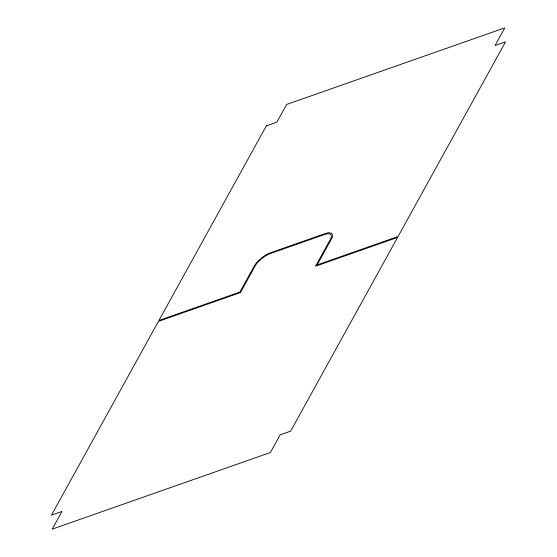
<?xml version="1.0" encoding="UTF-8"?>
<svg xmlns="http://www.w3.org/2000/svg" width="557" height="557" viewBox="0 0 557 557"><rect width="100%" height="100%" fill="white"/><g stroke="black" fill="none" stroke-linecap="round" stroke-linejoin="round"><path stroke-width="0.84" d="M158.425 321.375L51.467 515.141L61.952 511.458L52.191 529.15L270.375 452.535L280.143 434.836L290.636 431.153L397.594 237.393L315.568 266.197L330.733 238.73A14.05 5.326 -37.8 0 0 324.675 234.469L270.423 253.519A14.05 5.326 -37.8 0 0 255.614 265.104L240.457 292.571L158.425 321.375M266.364 125.847L158.919 320.491L239.9 292.056L254.626 265.383A15.457 5.855 -37.8 0 1 270.911 252.634L325.163 233.585A15.457 5.855 -37.8 0 1 331.826 238.271L317.1 264.944L398.081 236.509L505.533 41.859L495.048 45.542L504.809 27.85L286.625 104.465L276.857 122.164L266.364 125.847"/></g></svg>
